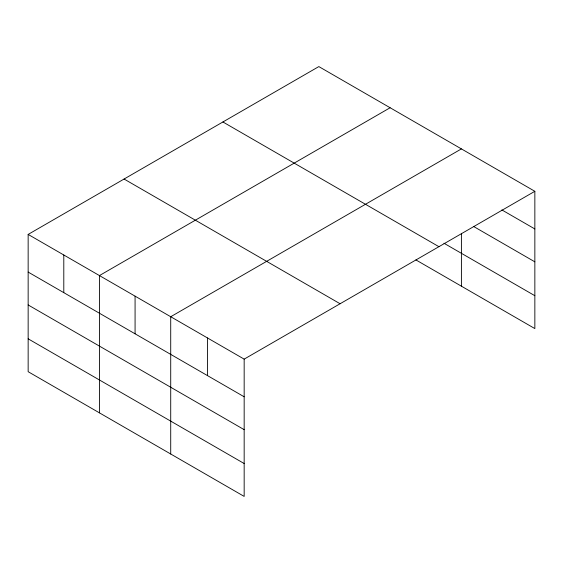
<?xml version="1.0" encoding="UTF-8"?>
<svg xmlns="http://www.w3.org/2000/svg" width="563" height="563" viewBox="0 0 563 563"><rect width="100%" height="100%" fill="white"/><g stroke="black" fill="none" stroke-linecap="round" stroke-linejoin="round"><path stroke-width="0.84" d="M534.85 191.3L318.834 66.589L28.15 234.419L28.15 371.7L244.166 496.411L244.166 359.131L534.85 191.3L534.85 328.581L415.902 259.909M390.124 107.744L99.433 275.574L99.433 412.855M461.407 148.899L170.716 316.73L170.716 454.01M501.872 209.922L534.85 228.958M473.399 226.354L534.85 261.837M443.961 243.237L534.85 295.709M222.913 121.974L438.922 246.685M124.078 179.034L340.087 303.746M28.15 234.419L244.166 359.131M28.15 272.07L244.166 396.788M28.15 304.949L244.166 429.66M28.15 338.82L244.166 463.532M461.407 233.328L461.407 286.18M207.437 337.927L207.437 375.584M135.078 296.152L135.078 333.81M63.795 254.997L63.795 292.654"/></g></svg>
